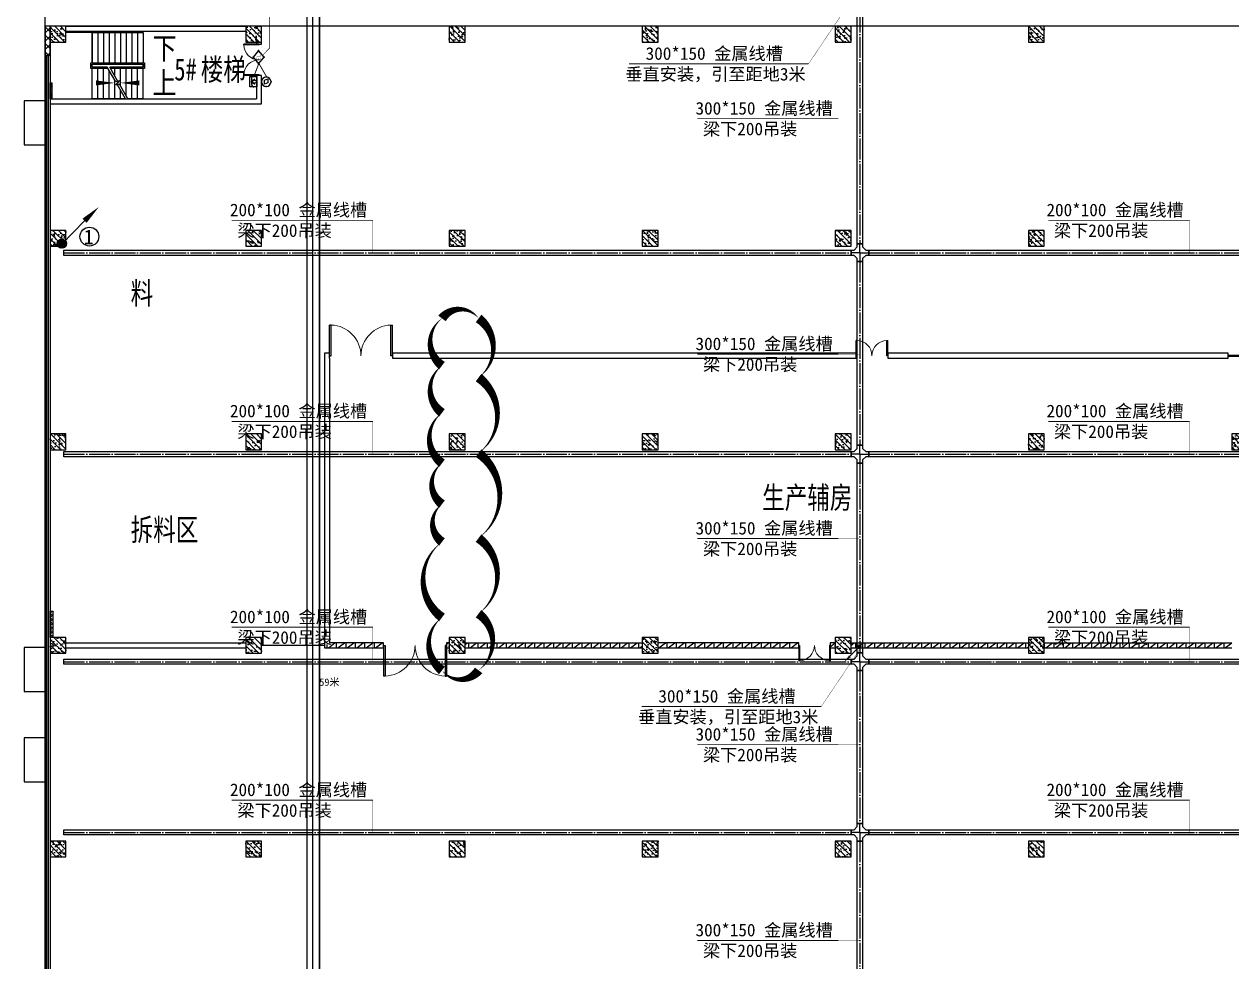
# Model space of a CAD drawing. Header units: millimetres. Extents: x -633009578 to 5705885, y -633235091 to 2571734.
# Drawn here: x 4038080 to 4095645, y 2083356 to 2128035 of the extents above; entities that cross this region are included whole.
import ezdxf
from ezdxf.enums import TextEntityAlignment as Align

# ---------------------------------------------------------------- set-up
doc = ezdxf.new("R2010")
doc.units = ezdxf.units.MM
doc.header["$LTSCALE"] = 1000
doc.header["$MEASUREMENT"] = 0
doc.linetypes.add('DASH', pattern=[0.35, 0.25, -0.1])
doc.linetypes.add('DOTE', pattern=[2.4200000000000004, 2, -0.2, 0.02, -0.2])
doc.layers.get('0').update_dxf_attribs({"color": 9})
for name, color, linetype in [('000000000000电气', 7, 'Continuous'), ('A-COLUM(柱)', 255, 'Continuous'), ('A-DOOR(门）', 4, 'Continuous'), ('A-F-AREA(计算)', 5, 'Continuous'), ('A-FLOR(看线)', 8, 'Continuous'), ('A-HATH(填充)', 8, 'Continuous'), ('A-STAR(楼梯)', 51, 'Continuous'), ('A-TEXT(房间)', 243, 'Continuous'), ('A-WALL(墙)', 255, 'Continuous'), ('A-WINDOW（窗）', 4, 'Continuous'), ('DIM_MODI', 6, 'Continuous'), ('DIM_SYMB', 3, 'Continuous'), ('PUB_TEXT', 7, 'Continuous'), ('WALL', 9, 'Continuous'), ('电-弱电平面-箭头', 3, 'Continuous'), ('电-强电平面-线缆', 3, 'Continuous'), ('电-桥架', 4, 'Continuous'), ('设备-安防', 3, 'Continuous'), ('设备-箱柜', 3, 'Continuous')]:
    doc.layers.add(name, color=color, linetype=linetype)
doc.styles.add('_TCH', font='simhei.ttf', dxfattribs={"width": 0.75, "bigfont": 'hztxt.shx'})
doc.styles.add('_TCH_DIM', font='simhei.ttf', dxfattribs={"width": 0.8, "bigfont": 'hztxt.shx'})
doc.styles.add('_TEL_DIM', font='simhei.ttf', dxfattribs={"height": 3.5, "bigfont": 'HZTXT'})
doc.styles.add('ELEC-DIM', font='simhei.ttf')
doc.styles.add('IDQSTYLE', font='simhei.ttf', dxfattribs={"width": 0.707, "bigfont": 'hztxt.shx'})
doc.styles.add('宋', font='simhei.ttf', dxfattribs={"width": 0.8})
doc.styles.add('宋体', font='simhei.ttf')
pattern_1 = [(45, (1606921.475196055, 677964.29318137), (-100.0001016555733, 100.0001016555733), []), (135, (1606921.475196055, 677964.29318137), (-100.0001016555733, -100.0001016555733), [])]
pattern_2 = [(0, (1606821.475196055, 677964.29318137), (0, 350), []), (37.875, (1607221.475196055, 677964.29318137), (-169.61527734408, 218.0766567528281), []), (90, (1607221.475196055, 677964.29318137), (-450, 2.755455298081545e-14), [])]

# ---------------------------------------------------------------- blocks, each defined once
blk = doc.blocks.new('*X3')
at = {"color": 0, "linetype": 'Continuous'}
for p, q in [((192.587376364835, 446.7215535232801), (193.8713933576327, 448.0055705160779)), ((192.6509968705344, 446.3609099602676), (194.2320369206452, 447.9419500103785)), ((192.6864539319484, 447.2448951591055), (193.3480517218074, 447.9064929489645)), ((192.7889704286661, 446.0746194496875), (194.5183274312254, 447.8039764522467)), ((192.9823694457329, 445.8437543980423), (194.7491924828706, 447.61057743518)), ((193.2275231399996, 445.664644023597), (194.9283028573159, 447.3654237409133)), ((193.5311577474, 445.5440145622856), (195.0489323186273, 447.0617891335129)), ((193.9202347052458, 445.5088274514194), (195.0841194294935, 446.6727121756671)), ((194.6075199946775, 445.7718486721392), (194.8210982087737, 445.9854268862354))]:
    blk.add_line(p, q, dxfattribs=at)
blk = doc.blocks.new('HC001442')
at = {"color": 0, "linetype": 'Continuous'}
blk.add_line((2.614797267597169e-12, -0.0577611932696982), (-3.1054929004722, -3.232738715066034), dxfattribs=at)
blk.add_lwpolyline([(-3.1054929004722, -3.232738715066034, 0.8, 0, 0), (-5.057392361375946, -5.119309791709952, 0, 0, 0)], format="xyseb", dxfattribs=at)
blk.add_circle((0, 0), 0.625, dxfattribs=at)
at = {"color": 0, "linetype": 'Continuous', "xscale": 0.5, "yscale": 0.5, "zscale": 0.5}
blk.add_blockref('*X3', (-96.91845018383279, -223.3780232566237), dxfattribs=at)
at = {"color": 0, "style": 'IDQSTYLE', "width": 0.7}
blk.add_attdef('PSFHATT', (2.62500001, -5.119309791709952), '', height=2.5, dxfattribs=at)
blk = doc.blocks.new('*X130')
at = {"color": 0, "linetype": 'Continuous'}
for p, q in [((192.587376364835, 446.7215535232801), (193.8713933576327, 448.0055705160779)), ((192.6509968705344, 446.3609099602676), (194.2320369206452, 447.9419500103785)), ((192.6864539319484, 447.2448951591055), (193.3480517218074, 447.9064929489645)), ((192.7889704286661, 446.0746194496875), (194.5183274312254, 447.8039764522467)), ((192.9823694457329, 445.8437543980423), (194.7491924828706, 447.61057743518)), ((193.2275231399996, 445.664644023597), (194.9283028573159, 447.3654237409133)), ((193.5311577474, 445.5440145622856), (195.0489323186273, 447.0617891335129)), ((193.9202347052458, 445.5088274514194), (195.0841194294935, 446.6727121756671)), ((194.6075199946775, 445.7718486721392), (194.8210982087737, 445.9854268862354))]:
    blk.add_line(p, q, dxfattribs=at)
blk = doc.blocks.new('HC001441')
at = {"color": 0, "linetype": 'Continuous'}
blk.add_line((0, -0.05776119327242668), (3.105492900474815, 3.117216328523909), dxfattribs=at)
blk.add_lwpolyline([(3.105492900474815, 3.117216328523909, 0.8, 0, 0), (5.057392361378561, 5.003787405167827, 0, 0, 0)], format="xyseb", dxfattribs=at)
blk.add_circle((0, 0), 0.625, dxfattribs=at)
at = {"color": 0, "linetype": 'Continuous', "xscale": 0.5, "yscale": 0.5, "zscale": 0.5}
blk.add_blockref('*X130', (-96.91845018383279, -223.3780232566237), dxfattribs=at)
at = {"color": 0, "style": 'IDQSTYLE', "width": 0.7}
blk.add_attdef('PSFHATT', (7.057392361378561, -0.62500001), '', height=2.5, dxfattribs=at)
blk = doc.blocks.new('G$CF6649E20')
at = {"layer": '电-弱电平面-箭头', "color": 4}
blk.add_circle((1316.889421409462, 332.4712073528208), 448.9330526033001, dxfattribs=at)
at = {"layer": '电-弱电平面-箭头', "color": 4, "xscale": 350, "yscale": 350, "zscale": 350}
blk.add_blockref('HC001441', (0, 0), dxfattribs=at)
at = {"layer": '电-弱电平面-箭头', "color": 4, "style": '宋'}
blk.add_text('1', height=700, dxfattribs=at).set_placement((1046.360447603278, -30.60809063538909))
blk = doc.blocks.new('G$C989A74A2')
blk.add_blockref('G$CF6649E20', (264.5834476654418, -78270.39295796445))
blk = doc.blocks.new('$equip$00002496')
for p, q in [((-0.3257586027029902, -0.01245651182034635), (-0.3257586027029902, -0.04339440534022287)), ((-0.3257586027029902, -0.04339440534022287), (-0.2349881161644589, -0.04339440534022287)), ((-0.2349881161644589, -0.07433229886373738), (-0.2349881161644589, -0.01245651182034635)), ((0.2318991003703559, -0.04339041039929725), (0.3257586027029902, -0.04343435477494495)), ((0.2318995781242847, -0.07433229886373738), (0.2318995781242847, -0.01245651182034635)), ((0.3257586027029902, -0.01245651182034635), (0.3257586027029902, -0.04339440534022287))]:
    blk.add_line(p, q)
at = {"const_width": 0.04}
for points in [[(-0.3257569673587568, -0.01199135613933322), (-0.3257586027029902, -0.04339440534022287), (-0.2655665311758639, -0.04339440534022287)], [(-0.3257586027029902, -0.01209546335303457), (-0.3254450895765331, 0.007862924336222932), (-0.3246427298145136, 0.02099261244438821), (-0.3230396698054392, 0.03683146784896962), (-0.3200834360468434, 0.05640672732988605), (-0.3158846532169264, 0.07655434396292549), (-0.3114238906564424, 0.0934556857937423), (-0.3053167008911259, 0.1125148900100612), (-0.2961030303267762, 0.1360363546918961), (-0.2870512925146613, 0.1553192011742794), (-0.2776002755272202, 0.1727327617008996), (-0.2650090074748732, 0.1928330976625148), (-0.2480697203573072, 0.2158072831662139), (-0.2307201034273021, 0.2357486963155679), (-0.2183433735772269, 0.2482254943279258), (-0.2048552286432823, 0.2604362391903123), (-0.1911825684801443, 0.2715267914645665), (-0.1736025161517318, 0.2841171126310655), (-0.1547964517085347, 0.2957489191248897), (-0.1366549688245868, 0.3053642205159122), (-0.1125469685212011, 0.3159432491156622), (-0.09099250963481609, 0.3234552737812919), (-0.07185881528130267, 0.3286887830108753), (-0.0476470465073362, 0.3334767393171205), (-0.03344249982910696, 0.3353641694484395), (-0.01254353142576292, 0.33693107711224), (0.006284847928327508, 0.3371227143543365), (0.02112160998512991, 0.3364609976488282), (0.03364834297099151, 0.3353416012541857), (0.04427512355323415, 0.3339856622114894), (0.0514455190859735, 0.3328576949279523), (0.06296124946675263, 0.3306819992103556), (0.07295717955275904, 0.3284235992541653), (0.08476642325695138, 0.3253025975027413), (0.09841386118205264, 0.3210671038432338), (0.1073930458223913, 0.3179007922954042), (0.1189192084857496, 0.3133782735822024), (0.1273616340185981, 0.309727315147029), (0.1385068310191855, 0.3044504504359793), (0.1500006543647032, 0.2984373588406015), (0.1638636618590681, 0.2903635228794883), (0.1733825990086189, 0.2842636587374727), (0.1825355213950388, 0.2779405411420157), (0.1897162082022987, 0.2726458121323958), (0.1961934307328193, 0.2676024858810706), (0.2032832070399309, 0.2617741676658625), (0.2108134823647561, 0.2552078580083617), (0.217798692494398, 0.2487452608329477), (0.228148777372553, 0.2384502620334388), (0.2384204440459143, 0.2272843058126455), (0.2434306646027835, 0.2214536424435209), (0.2496786895935657, 0.2137899235021905), (0.2547404104698217, 0.2072320931656577), (0.2611980655201478, 0.1983612801268464), (0.2680283635418164, 0.1882836692966521), (0.2770073256251635, 0.1737512327563309), (0.2837973800196778, 0.1615835285520006), (0.2918694003747078, 0.1454322725621751), (0.2969779347913573, 0.1339993972869706), (0.3002692127192859, 0.126001952077786), (0.3046930583077483, 0.1142746343793988), (0.3092767016933067, 0.1005832550908963), (0.3129390048998175, 0.08807579556378187), (0.3161395389179233, 0.07547706223704154), (0.3186645603709621, 0.06388206950578024), (0.3211643142713001, 0.0500421286051278), (0.3228813630266814, 0.03809697220276576), (0.3240568224427989, 0.02762096420337912), (0.324859512373223, 0.01811108543552109), (0.3254132453730563, 0.00858592767326627), (0.3257090797560522, -0.00049248671712121), (0.3257832243107259, -0.007853463819628814), (0.3257586027029902, -0.01597356299680541)], [(0.2318995781242847, -0.04343435477494495), (0.3257586027029902, -0.04343435477494495), (0.3257689946476603, -0.01254634189172066)]]:
    blk.add_lwpolyline(points, dxfattribs=at)
blk.add_lwpolyline([(-0.2349881161644589, -0.04339440534022287), (-0.234988116149907, -0.07433229886373738, 0.0182959325663468), (-0.2341963414801285, -0.09596305228842539, 0.02057100331636309), (-0.2314330486115068, -0.1200309692394512, 0.01615663239953969), (-0.2279163057246478, -0.1385404972170363, 0.01693810384346652), (-0.2229987668251852, -0.1574872628661979, 0.01329564042987737), (-0.2183254288102034, -0.1718583239271538, 0.01774370437729911), (-0.2109808493987657, -0.190436463271908, 0.01810240356969195), (-0.202383055788232, -0.2083190727098554, 0.02333614132905712), (-0.1896684531238861, -0.229968408079003, 0.02044170027676835), (-0.1774249378067907, -0.2471703877454274, 0.01989766451918913), (-0.1643957158521516, -0.2626632182400499, 0.02937469172712198), (-0.1439065932936501, -0.2826519741392985, 0.02046687747088341), (-0.1288843219663249, -0.2946362194343237, 0.01994697534980988), (-0.1136344562692102, -0.3049034932155337, 0.02634036321689085), (-0.09301181325281505, -0.3161697710966109, 0.02276514568385508), (-0.07478138820442837, -0.3239164370424987, 0.02206410967143575), (-0.05684026748349424, -0.3297063967147551, 0.0175610551311905), (-0.04245622256712522, -0.3331187941075768, 0.01884926235006773), (-0.02688140393001959, -0.3356341081016581, 0.02667427645081797), (-0.004813117921003141, -0.3371611547772773, 0.02406458763464014), (0.01513338900986128, -0.3365152710211987, 0.01749181383793592), (0.02959480640129186, -0.334837958071148, 0.02217984979833747), (0.04783707972092088, -0.3312386844263528, 0.01670575936897621), (0.06151090867933817, -0.3274165873117454, 0.0217722080425489), (0.0790706878178753, -0.3210165422860882, 0.03374751034879078), (0.1057169104751665, -0.3077975864252949, 0.02730692637543976), (0.1266723583685234, -0.2939906737810816, 0.03748691983271558), (0.1535541368793929, -0.2707855348744488, 0.02366876899911156), (0.1697097239521099, -0.2529639476961165, 0.02463610663642848), (0.1846068157610716, -0.2329478090214252, 0.02205649491069121), (0.1970839504210744, -0.2124338016146794, 0.01935462041009298), (0.206340296252165, -0.1939205355338345, 0.01688452340010287), (0.2137288127123611, -0.1760053912075819, 0.01966230157732925), (0.2205645790236304, -0.1552443572727498, 0.01731440631145223), (0.2255364213342546, -0.135285412416124, 0.01765737348860424), (0.2290203964221291, -0.1154880664689699, 0.01633418443731503), (0.2311199677496916, -0.09579652929824078, 0.01862757118903319), (0.2318995781388367, -0.07433229886373738, -0.000472708372486724), (0.2318995781242847, -0.05279222321769339, 0.0004727079955161621), (0.2318995781242847, -0.03244852855277713, -0.0004727079955161849), (0.2318995781242847, -0.01245341187313898, 0.0193493677842396), (0.2310570476547582, 0.009855565578618553, 0.01770133877692018), (0.2286674682109151, 0.03113219686929369, 0.0176091688965659), (0.2250366548687452, 0.05081065330523415, 0.01973381331635689), (0.2191032464616001, 0.07337515754625201, 0.01545712335130221), (0.2136441482725786, 0.08944355720814201, 0.01638136793352114), (0.2064366456615971, 0.1069191381830024, 0.01889577194154605), (0.1974724603933282, 0.124934014853352, 0.01460926708694749), (0.1893017992697423, 0.1389198372235114, 0.01834707667655943), (0.1788048267626436, 0.154441256672726, 0.01802701254956099), (0.1670945117075462, 0.16930223901727, 0.01918510430489061), (0.1545159021334257, 0.1830286705735489, 0.02609018841368346), (0.1355203122220701, 0.2003201775660273, 0.02726780140366601), (0.1154953059740365, 0.2149753960547969, 0.02826022181265756), (0.09302354548708536, 0.2278643579738855, 0.01768013504660025), (0.07947741153475363, 0.2340587330181734, 0.02983831462154809), (0.05467275061528198, 0.242662508819194, 0.03688840652984774), (0.02498369276872836, 0.248695417874842, 0.03132680170442304), (-0.00154426900553517, 0.2503981151239714, 0.02152297382195137), (-0.01876981760142371, 0.249681544064515, 0.02781603352576516), (-0.04232023857184686, 0.2463571927401063, 0.02781924796867374), (-0.06450405267241877, 0.2406578850968799, 0.01792787672923883), (-0.07963114288577344, 0.2352566086992738, 0.0262865457487697), (-0.09992356615839526, 0.2259165745053906, 0.02119287732084118), (-0.11706115740526, 0.2159602789688506, 0.0171568808815843), (-0.1294802093179896, 0.207409261194698, 0.02416187819285423), (-0.1477007803769084, 0.1925049077508447, 0.02878934091920857), (-0.167043774476042, 0.1729245897222427, 0.01847703741819992), (-0.1794630369258812, 0.1577163090223621, 0.0213830109619632), (-0.1916570924367988, 0.1400851354956103, 0.01760758065260107), (-0.2016330892802216, 0.1229453873020248, 0.01681983214104903), (-0.2093724703590851, 0.1072558663363452, 0.01906551868470904), (-0.2177670299279271, 0.08662868678948143, 0.01663457793315364), (-0.2233549865341047, 0.06948587926308392, 0.01199850358657596), (-0.227126173209399, 0.05518552293506218, 0.01921348092443342), (-0.2312853431794792, 0.03417440378689207, 0.0129120010522256), (-0.2334025729942368, 0.01812716938002268, 0.01673519548586339), (-0.2347496548027266, -0.0005786718757008202, 0.009174826161293947), (-0.2349881161644589, -0.01245651182034635, 0.0008621608417457901), (-0.2349881161644589, -0.04339440534022287), (-0.2961449461872689, -0.04339440534022287, 56.79143426085979)], format="xyb", dxfattribs=at)
for centre, major_axis, ratio, start_param, end_param in [((0, -0.007853463819628814), (-5.946726671962764e-16, 0.3450403896201966), 0.944188663444044, 4.700094459124145, 7.866276155235024), ((-0.00154426900553517, -0.01245651181670837), (0, 0.2628546269403538), 0.8881100928804517, 4.71238898038469, 7.853981633974483), ((-0.00154426900553517, -0.07433229886373738), (0, -0.2628546269403538), 0.8881100928804517, 4.71238898038469, 7.853981633974483)]:
    blk.add_ellipse(centre, major_axis=major_axis, ratio=ratio, start_param=start_param, end_param=end_param)
for p in [(0, 0.3371869258007791), (-0.3257586027029902, -0.04339440534022287), (0, -0.3371811744327715), (0.3256694684678223, -0.04536965262741433)]:
    blk.add_point(p)
at = {"color": 7, "style": '_TEL_DIM', "flags": 1}
blk.add_attdef('A', text='', height=2e-05, dxfattribs=at).set_placement((0, 0), align=Align.MIDDLE_CENTER)
blk = doc.blocks.new('$equip$00002617')
for p, q in [((0.6250151190488396, 0.4150200000058248), (-0.6249848809511604, 0.4150200000058248)), ((-0.6249848809511604, 0.4150200000058248), (-0.6249848809511604, -0.4149799999959214)), ((-0.6249848809511604, 0.2150200000050972), (0.3250151190459292, 0.2150200000050972)), ((0.3250151190459292, 0.2150200000050972), (0.6250151190488396, 0.07502000000567932)), ((0.6250151190488396, -0.4149799999959214), (0.6250151190488396, 0.4150200000058248)), ((-0.6249848809511604, -0.4149799999959214), (0.6250151190488396, -0.4149799999959214))]:
    blk.add_line(p, q)
at = {"linetype": 'Continuous', "const_width": 0.04}
blk.add_lwpolyline([(-0.6249848809511604, 0.4150200000058248), (0.6250151190488396, 0.4150200000058248), (0.6250151190488396, -0.4149799999959214), (-0.6249848809511604, -0.4149799999959214)], close=True, dxfattribs=at)
at = {"color": 1}
for p in [(-0.6249848809511604, 2.000000495172571e-05), (1.51190488395514e-05, 0.4150200000058248), (0.6250151190488396, 2.000000495172571e-05), (0.01750438004455646, -0.4149799999959214)]:
    blk.add_point(p, dxfattribs=at)
at = {"color": 7, "style": '_TEL_DIM', "flags": 1}
blk.add_attdef('A', text='', height=2.5e-05, dxfattribs=at).set_placement((0, 0), align=Align.MIDDLE_CENTER)
blk = doc.blocks.new('A$C40EF29F0')
for name, p, xscale, yscale, zscale in [('$equip$00002617', (257.9972608285025, 173.994528161973), 400, 400, 400), ('$equip$00002496', (256.1213830718771, 133.3334205766732), 315, 315, 315)]:
    blk.add_blockref(name, p, dxfattribs=dict(xscale=xscale, yscale=yscale, zscale=zscale))
blk = doc.blocks.new('$equip$00002620')
for p, q in [((-0.1058179566880426, 0.1152844922435179), (-0.1858179566897888, -0.1047155077576463)), ((0.1624100250937772, 0.1152844922435179), (-0.1058179566880426, 0.1152844922435179)), ((0.08241002509203099, -0.1047155077576463), (0.1624100250937772, 0.1152844922435179)), ((-0.1858179566897888, -0.1047155077576463), (0.08241002509203099, -0.1047155077576463))]:
    blk.add_line(p, q)
at = {"const_width": 0.04}
blk.add_lwpolyline([(-0.2999925000021904, 9.999999747378752e-06, 1), (0.3000075000036304, 9.999999747378752e-06, 0.9999999999999999), (-0.2999925000021904, 9.999999747378752e-06, 1)], format="xyb", dxfattribs=at)
blk.add_circle((7.500000720028765e-06, 9.999999747378752e-06), 0.3000000000001062)
at = {"color": 1}
for p in [(-0.2999924999985524, 9.999999747378752e-06), (7.500000720028765e-06, 0.3000099999990198), (0.3000075000036304, 9.999999747378752e-06), (7.500000720028765e-06, -0.299989999999525)]:
    blk.add_point(p, dxfattribs=at)
at = {"color": 7, "style": '_TEL_DIM', "flags": 1}
blk.add_attdef('A', text='', height=2.5e-05, dxfattribs=at).set_placement((0, 0), align=Align.MIDDLE_CENTER)
blk = doc.blocks.new('$equip$00002474')
for p, q in [((-0.519992380955955, 1.000000338535756e-05), (7.619048119522631e-06, 0.4400100000020757)), ((7.619048119522631e-06, -0.4399899999989429), (-0.519992380955955, 1.000000338535756e-05)), ((7.619048119522631e-06, 0.4400100000020757), (0.5200076190521941, 1.000000338535756e-05)), ((0.5200076190521941, 1.000000338535756e-05), (7.619048119522631e-06, -0.4399899999989429))]:
    blk.add_line(p, q)
at = {"const_width": 0.04}
blk.add_lwpolyline([(7.619048119522631e-06, 0.4400100000020757), (-0.519992380955955, 1.000000338535756e-05), (7.619048119522631e-06, -0.4399899999989429), (0.5200076190521941, 1.000000338535756e-05), (7.619048119522631e-06, 0.4400100000020757), (-0.519992380955955, 1.000000338535756e-05)], dxfattribs=at)
for p in [(-0.519992380955955, 1.000000338535756e-05), (7.619048119522631e-06, 0.4400100000020757), (0.5200076190521941, 1.000000338535756e-05), (7.619048119522631e-06, -0.4399899999989429)]:
    blk.add_point(p)
at = {"color": 7, "style": '_TEL_DIM'}
blk.add_attdef('$TEXT$', text='', height=0.3, dxfattribs=at).set_placement((0.02805548798642121, 0.01213281898526475), align=Align.MIDDLE_CENTER)
at = {"color": 7, "style": '_TEL_DIM', "flags": 1}
blk.add_attdef('A', text='', height=2e-05, dxfattribs=at).set_placement((0, 0), align=Align.MIDDLE_CENTER)
blk = doc.blocks.new('$DorLib2D$00000002')
for p, q in [((-0.5, -5.684341886080802e-17), (-0.5000000000000007, 0.4875)), ((-0.4750000000000007, 0.4875), (-0.5000000000000007, 0.4875)), ((-0.475, -2.842170943040401e-17), (-0.4750000000000007, 0.4875)), ((0.475, -2.842170943040401e-17), (0.4750000000000007, 0.4875)), ((0.4750000000000007, 0.4875), (0.5000000000000007, 0.4875)), ((0.5, -5.684341886080802e-17), (0.5000000000000007, 0.4875)), ((-0.5, -5.684341886080802e-17), (-0.475, -2.842170943040401e-17)), ((0.5, -5.684341886080802e-17), (0.475, -2.842170943040401e-17))]:
    blk.add_line(p, q)
at = {"lineweight": 13}
for centre, start, end in [((-0.4875, -4.263256414560601e-17), 0, 88.53071641864632), ((0.4875, -4.263256414560601e-17), 91.4692835813537, 180)]:
    blk.add_arc(centre, 0.4875, start, end, dxfattribs=at)
blk = doc.blocks.new('$DorLib2D$00000213')
at = {"color": 0, "linetype": 'DASH', "const_width": 0.02}
blk.add_lwpolyline([(0.5, 3.552713678800501e-15), (-0.5, 3.552713678800501e-15)], dxfattribs=at)
blk = doc.blocks.new('$TCHSYS$WIN2D')
for p, q in [((-0.5, 0.5), (0.5, 0.5)), ((-0.5, 0.5), (-0.4999999999999999, -0.5)), ((0.5, 0.5), (0.4999999999999998, -0.5)), ((0.5, 0.1666666666666666), (-0.5, 0.1666666666666666)), ((0.5, -0.1666666666666667), (-0.5, -0.1666666666666667)), ((-0.4999999999999999, -0.5), (0.5, -0.5))]:
    blk.add_line(p, q)
blk = doc.blocks.new('_FZH')
h = blk.add_hatch()
h.set_pattern_fill('钢筋混凝土', color=256, scale=0.1, style=0)
h.set_pattern_definition([(45, (0, 0), (-0.1767766952966369, 0.1767766952966369), []), (50, (0, 0), (0.7172601826007535, -0.06275213498259512), [0.07500000000000001, -0.8250000000000001]), (355, (0, 0), (-0.138751333613, 0.7521921337000119), [0.06, -0.66]), (100.4514, (0.05977168000000001, -0.00522934), (0.5785093817140216, 0.6894395420609536), [0.06374019, -0.701142112]), (46.1842, (0, 0.2), (1.067241048625645, -0.1655190143290181), [0.1125, -1.2375]), (96.6356, (0.088936745, 0.186206693), (0.9346627055487033, 0.9741178709004418), [0.095610288, -1.051713]), (351.1842, (0, 0.2), (0.9346619451336272, 0.9741186009253247), [0.09000000000000001, -0.9900000000000001]), (21, (0.1, 0.15), (0.5969070521184617, -0.4026188906653388), [0.07500000000000001, -0.8250000000000001]), (326, (0.1, 0.15), (0.2433153319215824, 0.7251500450468529), [0.06, -0.66]), (71.4514, (0.149742233, 0.116448394), (0.84022262858149, 0.3225304967099524), [0.06374019, -0.701142112]), (37.50000000000001, (0, 0), (0.01215985531729062, 0.3328938538313115), [0, -0.652, 0, -0.67, 0, -0.6625000000000001]), (7.499999999999999, (0, 0), (0.2630695374421486, 0.3944117118823603), [0, -0.382, 0, -0.637, 0, -0.2525]), (-32.5, (-0.223, 0), (0.533822436172409, -0.02255487173437976), [0, -0.25, 0, -0.78, 0, -1.035]), (-42.5, (-0.323, 0), (0.5831861693423862, 0.1001049823323177), [0, -0.325, 0, -0.518, 0, -0.735])])
h.paths.add_polyline_path([(-0.5, -0.5), (0.5, -0.5), (0.5, 0.5), (-0.5, 0.5)])
blk.add_lwpolyline([(-0.5, -0.5), (0.5, -0.5), (0.5, 0.5), (-0.5, 0.5)], close=True)

msp = doc.modelspace()

# ---------------------------------------------------------------- hatches: boundary and pattern name
at = {"layer": 'A-HATH(填充)'}
h = msp.add_hatch(dxfattribs=at)
h.set_pattern_fill('多孔材料', color=256, scale=100, style=0)
h.set_pattern_definition([(45, (1607021.475196055, 677964.29318137), (-200.0002033111466, 200.0002033111467), []), (135, (1607021.475196055, 677964.29318137), (-200.0002033111467, -200.0002033111466), [])])
h.paths.add_polyline_path([(4039079.99403178, 2127934.629172626), (4039079.99403178, 2126534.629172784), (4039319.994031779, 2126534.629172784), (4039319.99403178, 2127934.629172626)])
h = msp.add_hatch(dxfattribs=at)
h.set_pattern_fill('多孔材料', color=256, scale=50, style=0)
h.set_pattern_definition(pattern_1)
h.paths.add_polyline_path([(4039419.994032023, 2124484.629172558), (4039419.994031994, 2125244.629169932), (4039319.994031994, 2125244.629169928), (4039319.994032023, 2124484.629172554)])
h = msp.add_hatch(dxfattribs=at)
h.set_pattern_fill('多孔材料', color=256, scale=50, style=0)
h.set_pattern_definition(pattern_1)
h.paths.add_polyline_path([(4039469.99403178, 2098809.629172626), (4039469.99403178, 2100059.629172626), (4039319.99403178, 2100059.629172626), (4039319.99403178, 2098809.629172626)])
h = msp.add_hatch(dxfattribs=at)
h.set_pattern_fill('空心砖', color=256, scale=100, style=0)
h.set_pattern_definition(pattern_2)
h.paths.add_polyline_path([(4052514.994031504, 2098314.629172626), (4055214.994032013, 2098314.629172597), (4055214.994032013, 2098554.629172602), (4052634.994031505, 2098554.629172586), (4052514.994031505, 2098474.629172641)])
h = msp.add_hatch(dxfattribs=at)
h.set_pattern_fill('空心砖', color=256, scale=100, style=0)
h.set_pattern_definition(pattern_2)
h.paths.add_polyline_path([(4058344.99403178, 2098314.629172605), (4058344.99403178, 2098554.629172623), (4058214.994032013, 2098554.629172621), (4058214.994032013, 2098314.629172597)])
h = msp.add_hatch(dxfattribs=at)
h.set_pattern_fill('空心砖', color=256, scale=100, style=0)
h.set_pattern_definition(pattern_2)
h.paths.add_polyline_path([(4067544.99403178, 2098314.629172626), (4067544.99403178, 2098554.629172626), (4059094.99403178, 2098554.629172626), (4059094.99403178, 2098314.629172626)])
h = msp.add_hatch(dxfattribs=at)
h.set_pattern_fill('空心砖', color=256, scale=100, style=0)
h.set_pattern_definition(pattern_2)
h.paths.add_polyline_path([(4068294.99403178, 2098554.629172626), (4068294.99403178, 2098314.629172626), (4074999.994032013, 2098314.629172634), (4074999.994032013, 2098554.629172634)])
h = msp.add_hatch(dxfattribs=at)
h.set_pattern_fill('空心砖', color=256, scale=100, style=0)
h.set_pattern_definition(pattern_2)
h.paths.add_polyline_path([(4076744.99403178, 2098314.629172631), (4076744.99403178, 2098554.629172631), (4076499.994032013, 2098554.629172634), (4076499.994032013, 2098314.629172634)])
h = msp.add_hatch(dxfattribs=at)
h.set_pattern_fill('空心砖', color=256, scale=100, style=0)
h.set_pattern_definition(pattern_2)
h.paths.add_polyline_path([(4085944.99403178, 2098314.629172626), (4085944.99403178, 2098554.629172626), (4077494.99403178, 2098554.629172626), (4077494.99403178, 2098314.629172626)])
h = msp.add_hatch(dxfattribs=at)
h.set_pattern_fill('空心砖', color=256, scale=100, style=0)
h.set_pattern_definition(pattern_2)
h.paths.add_polyline_path([(4095644.99403178, 2098314.629172626), (4095644.99403178, 2098554.629172626), (4086694.99403178, 2098554.629172626), (4086694.99403178, 2098314.629172626)])

# ---------------------------------------------------------------- linework, layer by layer
at = {"layer": '000000000000电气', "color": 1, "lineweight": 35}
for p, q in [((4052154.677816775, 2137893.672441802), (4052154.677816775, 2124550.479130806)), ((4052154.677816775, 2124550.479130806), (4052154.677817, 2112354.629172615)), ((4052154.677817, 2112354.629172615), (4052154.677817, 2087307.724144871)), ((4052154.677817, 2087307.724144871), (4052154.677817, 2067414.248684496))]:
    msp.add_line(p, q, dxfattribs=at)
at = {"layer": 'A-F-AREA(计算)'}
msp.add_lwpolyline([(4039079.994031782, 2196074.629172625), (4173359.994031782, 2196074.629172625), (4173359.994031782, 2059994.629172625), (4039079.994031782, 2059994.629172625)], close=True, dxfattribs=at)
at = {"layer": 'A-FLOR(看线)'}
for points in [[(4106119.994031763, 2127934.629173214), (4040069.99403178, 2127934.629173214)], [(4039079.994031789, 2124384.629171163), (4038079.994031789, 2124384.629171163), (4038079.994031789, 2122284.629171317), (4039079.994031782, 2122284.629171317)], [(4039079.994031789, 2098334.629172626), (4038079.994031789, 2098334.629172626), (4038079.994031789, 2096234.629172781), (4039079.994031782, 2096234.629172781)], [(4039079.994031789, 2094034.629172683), (4038079.994031789, 2094034.629172683), (4038079.994031789, 2091934.629172838), (4039079.994031782, 2091934.629172838)]]:
    msp.add_lwpolyline(points, dxfattribs=at)
at = {"layer": 'A-STAR(楼梯)'}
for p, q in [((4041319.994031828, 2127634.629172543), (4040069.994031342, 2127634.629172581)), ((4041319.994031828, 2127634.629172543), (4043749.994031828, 2127634.629172543)), ((4041319.994031828, 2127634.629172543), (4041319.994031993, 2126194.629172677)), ((4041319.994032157, 2126194.629172677), (4041319.994031828, 2127634.629172543)), ((4041589.994031828, 2127634.629172543), (4041589.994031667, 2126194.629172677)), ((4041859.994031828, 2127634.629172543), (4041859.994031667, 2126194.629172677)), ((4042129.994031828, 2127634.629172543), (4042129.994031993, 2126194.629172677)), ((4042399.994031828, 2127634.629172543), (4042399.994031667, 2126194.629172677)), ((4042669.994031828, 2127634.629172543), (4042669.994031667, 2126194.629172677)), ((4042939.994031828, 2127634.629172543), (4042939.994031993, 2126194.629172677)), ((4043209.994031828, 2127634.629172543), (4043209.994031667, 2126194.629172677)), ((4043479.994031828, 2127634.629172543), (4043479.994031667, 2126194.629172677)), ((4043749.994031828, 2127634.629172543), (4043749.994031993, 2126194.629172677)), ((4039319.994031776, 2127184.629172906), (4039319.994031828, 2124484.629172543)), ((4041259.994032086, 2125924.629172601), (4041259.994032086, 2126194.629172601)), ((4041259.994032086, 2126194.629172601), (4043809.994032086, 2126194.629172601)), ((4042078.887319238, 2125924.629172677), (4041259.994032086, 2125924.629172601)), ((4041319.994031828, 2126134.629172543), (4043749.994031828, 2126134.629172543)), ((4041319.99402976, 2125984.629172404), (4041319.99402976, 2126134.629172601)), ((4041319.99402976, 2126134.629172601), (4043749.994032086, 2126134.629172601)), ((4041319.99403193, 2125984.629172438), (4041319.994031961, 2126134.629172351)), ((4042044.246303197, 2125984.629172521), (4041319.994031828, 2125984.629172543)), ((4042044.246303245, 2125984.629172438), (4041319.99402976, 2125984.629172404)), ((4041319.994031828, 2124484.629172543), (4041319.994031993, 2125924.629172677)), ((4041319.994031828, 2124484.629172543), (4041319.994031931, 2125924.629172677)), ((4041589.994031828, 2124484.629172543), (4041589.994031993, 2125924.629172677)), ((4041859.994031828, 2124484.629172543), (4041859.994031667, 2125924.629172677)), ((4042450.053459116, 2125281.750559994), (4042044.246303199, 2125984.629172521)), ((4043749.994031828, 2125984.629172543), (4042159.716357111, 2125984.629172521)), ((4042550.053459179, 2125308.545479254), (4042159.716356782, 2125984.629172521)), ((4043749.994032086, 2125984.629172404), (4042159.716357158, 2125984.629172438)), ((4043809.994032086, 2125924.629172601), (4042194.35737318, 2125924.629172677)), ((4042399.994032211, 2125568.456031423), (4042399.994031993, 2125924.629172677)), ((4042669.99403177, 2125100.80231391), (4042669.994031667, 2125924.629172677)), ((4042939.994031714, 2124633.148595944), (4042939.994031993, 2125924.629172677)), ((4043209.994031828, 2124484.629172543), (4043209.994031993, 2125924.629172677)), ((4043479.994031828, 2124484.629172543), (4043479.994031667, 2125924.629172677)), ((4043749.994032086, 2126134.629172601), (4043749.994032086, 2125984.629172404)), ((4043749.994031828, 2125984.629172543), (4043749.994031828, 2126134.629172543)), ((4043749.994031828, 2124484.629172543), (4043749.994031993, 2125924.629172677)), ((4043809.994032086, 2126194.629172601), (4043809.994032086, 2125924.629172601)), ((4042129.994031828, 2124484.629172543), (4042129.994031927, 2125836.10974964)), ((4042399.994031828, 2124484.629172543), (4042399.994032188, 2125368.456030876)), ((4042630.453447288, 2125330.088588003), (4042450.053459116, 2125281.750559994)), ((4042457.561212921, 2125124.043646564), (4042630.453447288, 2125330.088588003)), ((4042629.912765568, 2125170.225103145), (4042457.561212921, 2125124.043646564)), ((4042910.271706616, 2124484.629172521), (4042529.912765468, 2125143.430183875)), ((4043025.741760653, 2124484.629172521), (4042629.912765568, 2125170.225103145)), ((4042669.994031828, 2124484.629172543), (4042669.994031793, 2124900.802313438)), ((4039319.994031828, 2124484.629172543), (4041319.994031828, 2124484.629172543)), ((4042910.271706667, 2124484.629172521), (4041319.994031828, 2124484.629172543)), ((4043749.994031828, 2124484.629172543), (4043025.741760804, 2124484.629172521))]:
    msp.add_line(p, q, dxfattribs=at)
at = {"layer": 'A-WALL(墙)'}
for p, q in [((4040069.99403178, 2127934.629172532), (4048644.994031342, 2127934.629172578)), ((4040069.99403178, 2127694.629172532), (4048644.994031342, 2127694.629172575)), ((4049154.994031885, 2127184.629172255), (4049154.994031777, 2127084.629173293)), ((4049154.994031777, 2127084.629173293), (4049394.994031849, 2127084.629173293)), ((4049394.994031849, 2127084.629173293), (4049394.994031799, 2127184.629172255)), ((4049394.994031849, 2125584.629172784), (4049154.994031777, 2125584.629172784)), ((4049154.994031777, 2125584.629172784), (4049154.994031861, 2124484.629172552)), ((4049394.994031863, 2124244.629172553), (4049394.994031849, 2125584.629172784)), ((4039319.994032023, 2124484.629172554), (4039319.994031994, 2125244.629169928)), ((4039319.994031994, 2125244.629169928), (4039419.994031994, 2125244.629169932)), ((4039419.994032023, 2124484.629172558), (4039419.994031994, 2125244.629169932)), ((4039319.994032023, 2124484.629172554), (4039419.994032023, 2124484.629172558)), ((4039319.994031779, 2124484.629172558), (4049154.994031861, 2124484.629172552)), ((4039319.994031779, 2124484.629172558), (4039319.994031779, 2124244.629172558)), ((4039319.994031779, 2124244.629172558), (4049394.994031863, 2124244.629172553)), ((4052634.994031504, 2112354.629172624), (4052394.994031504, 2112354.629172619)), ((4052394.994031504, 2112354.629172619), (4052394.994031504, 2098554.629172712)), ((4052634.994031504, 2112114.629172621), (4052634.994031504, 2112354.629172624)), ((4052634.994031504, 2112114.629172621), (4052634.994031505, 2098554.629172586)), ((4077739.994032013, 2112354.629172627), (4055634.994031504, 2112354.629172624)), ((4055634.994031504, 2112354.629172624), (4055634.994031504, 2112114.629172626)), ((4055634.994031504, 2112114.629172626), (4077739.994032013, 2112114.629172626)), ((4077739.994032013, 2112114.629172626), (4077739.994032013, 2112354.629172627)), ((4095469.994031504, 2112354.62917263), (4079239.994031504, 2112354.629172627)), ((4079239.994031504, 2112354.629172627), (4079239.994031505, 2112114.629172626)), ((4079239.994031505, 2112114.629172626), (4095469.994031505, 2112114.629172626)), ((4095469.994031505, 2112114.629172626), (4095469.994031504, 2112354.62917263)), ((4039319.99403178, 2098809.629172626), (4039319.99403178, 2100059.629172626)), ((4039319.99403178, 2100059.629172626), (4039469.99403178, 2100059.629172626)), ((4039469.99403178, 2098809.629172626), (4039469.99403178, 2100059.629172626)), ((4040069.99403178, 2098554.629172626), (4048644.994031993, 2098554.629172608)), ((4040069.99403178, 2098314.629172626), (4048644.994031993, 2098314.629172608)), ((4052394.994031504, 2098554.629172712), (4052394.994032013, 2098314.629172693)), ((4052394.994032013, 2098314.629172693), (4052514.994031504, 2098314.629172626)), ((4052514.994031504, 2098314.629172626), (4055214.994032013, 2098314.629172597)), ((4055214.994032013, 2098554.629172602), (4052634.994031505, 2098554.629172586)), ((4055214.994032013, 2098314.629172597), (4055214.994032013, 2098554.629172602)), ((4058344.994031993, 2098554.629172287), (4058214.994032013, 2098554.629172621)), ((4058214.994032013, 2098554.629172621), (4058214.994032013, 2098314.629172597)), ((4058214.994032013, 2098314.629172597), (4058344.994031993, 2098314.629173058)), ((4059094.994031342, 2098554.629172634), (4067544.994031993, 2098554.629172635)), ((4059094.994031342, 2098314.629172634), (4067544.994031993, 2098314.629172647)), ((4074999.994032013, 2098554.629172634), (4068294.994031342, 2098554.629172598)), ((4068294.994031342, 2098314.629172605), (4074999.994032013, 2098314.629172634)), ((4074999.994032013, 2098314.629172634), (4074999.994032013, 2098554.629172634)), ((4076744.994031341, 2098554.629172277), (4076499.994032013, 2098554.629172634)), ((4076499.994032013, 2098554.629172634), (4076499.994032013, 2098314.629172634)), ((4076499.994032013, 2098314.629172634), (4076744.994031341, 2098314.629172975)), ((4077494.994031993, 2098554.629172634), (4085944.994031342, 2098554.629172617)), ((4077494.994031993, 2098314.629172634), (4085944.994031342, 2098314.629172611)), ((4086694.994031993, 2098554.629172632), (4095644.994031342, 2098554.629172619)), ((4086694.994031993, 2098314.629172581), (4095644.994031342, 2098314.62917259))]:
    msp.add_line(p, q, dxfattribs=at)
at = {"layer": 'DIM_MODI'}
msp.add_lwpolyline([(4057995.40340877, 2114014.708734322, 0, 450, 0.5), (4057995.40340877, 2111764.708734322, 0, 450, 0.5), (4057995.40340877, 2109514.708734322, 0, 450, 0.5), (4057995.40340877, 2107114.708734322, 0, 450, 0.5), (4057995.40340877, 2105164.708734322, 0, 450, 0.5), (4057995.40340877, 2103364.708734322, 0, 450, 0.5), (4057995.40340877, 2099764.708734322, 0, 450, 0.5), (4057995.40340877, 2097245.046626119, 0, 450, 0.5), (4059740.422010961, 2097245.046626119, 0, 450, 0.5), (4059740.422010961, 2099945.046626119, 0, 450, 0.5), (4059740.422010961, 2103545.046626119, 0, 450, 0.5), (4059740.422010961, 2107595.046626119, 0, 450, 0.5), (4059740.422010961, 2111195.046626119, 0, 450, 0.5), (4059740.422010961, 2114014.708734322, 0, 450, 0.5)], format="xyseb", close=True, dxfattribs=at)
at = {"layer": 'DIM_SYMB'}
for points in [[(4043884.994031828, 2126884.629172543, 0, 0, 0), (4040319.994031828, 2126884.629172543, 0, 0, 0), (4040319.994031828, 2125234.629172543, 0, 0, 0), (4042399.994031828, 2125234.629172543, 0, 240.0000000000001, 0), (4041499.994031828, 2125234.629172543, 0, 0, 0)], [(4043884.994031828, 2125234.629172543, 0, 0, 0), (4042669.994031828, 2125234.629172543, 0, 240.0000000000001, 0), (4043569.994031828, 2125234.629172543, 0, 0, 0)]]:
    msp.add_lwpolyline(points, format="xyseb", dxfattribs=at)
at = {"layer": 'WALL'}
for p, q in [((4039079.99403178, 2127934.629172626), (4039079.99403178, 2126534.629172784)), ((4039319.99403178, 2127934.629172626), (4039079.99403178, 2127934.629172626)), ((4039319.994031779, 2126534.629172784), (4039319.99403178, 2127934.629172626)), ((4039079.99403178, 2126534.629172784), (4039319.994031779, 2126534.629172784))]:
    msp.add_line(p, q, dxfattribs=at)
at = {"layer": '电-强电平面-线缆', "color": 1, "linetype": 'Continuous'}
for points, const_width in [([(4049784, 2129064.395047395), (4049784, 2126898.5)], 30), ([(4049784, 2126898.5), (4049449.735072582, 2126556.737369108)], 30), ([(4049268.607680731, 2126164.261622875), (4049027.081608846, 2125543.222289337)], 45), ([(4049268.607680731, 2126164.261622875), (4049642.315100136, 2125517.135127468)], 45)]:
    msp.add_lwpolyline(points, dxfattribs=dict(at, const_width=const_width))
at = {"layer": '电-桥架', "color": 5, "linetype": 'DOTE', "ltscale": 0.5}
for p, q in [((4077918.574310558, 2128639.395047395), (4077918.574330654, 2117569.399305051)), ((4077918.574331425, 2117144.399305051), (4077918.574330654, 2117569.399305051)), ((4039964.00885416, 2117144.399305051), (4077493.574331425, 2117144.399305051)), ((4077918.574331425, 2117144.399305051), (4077493.574331425, 2117144.399305051)), ((4077918.574331425, 2117144.399305051), (4078343.574331425, 2117144.399305051)), ((4077918.574331425, 2117144.399305051), (4077918.574332197, 2116719.399305051)), ((4077918.574332197, 2116719.399305051), (4077918.574348078, 2107970.950060336)), ((4078343.574331425, 2117144.399305051), (4144914.061540333, 2117144.399305051)), ((4039964.00885416, 2107545.950060336), (4077493.574348849, 2107545.950060336)), ((4077918.574348849, 2107545.950060336), (4077493.574348849, 2107545.950060336)), ((4077918.574348849, 2107545.950060336), (4077918.574348078, 2107970.950060336)), ((4077918.574348849, 2107545.950060336), (4077918.574349621, 2107120.950060336)), ((4077918.574348849, 2107545.950060336), (4078343.574348849, 2107545.950060336)), ((4078343.574348849, 2107545.950060336), (4144914.061557953, 2107545.950060336)), ((4077918.574349621, 2107120.950060336), (4077918.574366026, 2098083.511338273)), ((4077918.574366798, 2097658.511338273), (4077918.574366026, 2098083.511338273)), ((4039964.00885416, 2097658.511338273), (4077493.574366798, 2097658.511338273)), ((4077918.574366798, 2097658.511338273), (4077493.574366798, 2097658.511338273)), ((4077918.574366798, 2097658.511338273), (4077918.574367569, 2097233.511338273)), ((4077918.574366798, 2097658.511338273), (4078343.574366798, 2097658.511338273)), ((4077918.574367569, 2097233.511338273), (4077918.574380791, 2089950.002463049)), ((4078343.574366798, 2097658.511338273), (4144914.061576104, 2097658.511338273)), ((4077918.574381563, 2089525.002463049), (4077918.574380791, 2089950.002463049)), ((4039964.00885416, 2089525.002463049), (4077493.574381563, 2089525.002463049)), ((4077918.574381563, 2089525.002463049), (4077493.574381563, 2089525.002463049)), ((4077918.574381563, 2089525.002463049), (4078343.574381563, 2089525.002463049)), ((4077918.574381563, 2089525.002463049), (4077918.574382334, 2089100.002463049)), ((4077918.574382334, 2089100.002463049), (4077918.574398773, 2080044.388302158)), ((4078343.574381563, 2089525.002463049), (4144914.061591035, 2089525.002463049))]:
    msp.add_line(p, q, dxfattribs=at)
at = {"layer": '电-桥架', "ltscale": 0.5}
for points in [[(4051820.788625817, 2137318.815420706), (4051820.788494053, 2063908.338486118), (4051570.788494053, 2063908.338486566), (4051570.788625817, 2137318.815421154)], [(4077793.574330654, 2117569.399304823), (4077793.574310558, 2128639.395047166), (4078043.574310558, 2128639.395047622), (4078043.574330654, 2117569.399305278)], [(4077493.574331426, 2117019.399305051), (4039964.008854161, 2117019.399305051), (4039964.00885416, 2117269.399305051), (4077493.574331425, 2117269.399305051)], [(4078343.574331427, 2117019.399305051), (4078193.574331427, 2117019.399305051), (4078043.574331925, 2116869.399305279), (4078043.574332197, 2116719.399305279), (4077793.574332197, 2116719.399304824), (4077793.574331925, 2116869.399304824), (4077643.574331426, 2117019.399305051), (4077493.574331426, 2117019.399305051), (4077493.574331425, 2117269.399305051), (4077643.574331425, 2117269.399305051), (4077793.574330926, 2117419.399304823), (4077793.574330654, 2117569.399304823), (4078043.574330654, 2117569.399305278), (4078043.574330926, 2117419.399305278), (4078193.574331425, 2117269.399305051), (4078343.574331425, 2117269.399305051)], [(4144914.061540334, 2117019.399305051), (4078343.574331426, 2117019.399305051), (4078343.574331425, 2117269.399305051), (4144914.061540333, 2117269.399305051)], [(4077793.574348078, 2107970.950060108), (4077793.574332197, 2116719.399304823), (4078043.574332197, 2116719.399305278), (4078043.574348078, 2107970.950060564)], [(4077493.57434885, 2107420.950060336), (4039964.008854161, 2107420.950060336), (4039964.00885416, 2107670.950060336), (4077493.574348849, 2107670.950060336)], [(4078343.57434885, 2107420.950060336), (4078193.57434885, 2107420.950060336), (4078043.574349348, 2107270.950060564), (4078043.574349621, 2107120.950060564), (4077793.574349621, 2107120.950060109), (4077793.574349348, 2107270.950060109), (4077643.57434885, 2107420.950060336), (4077493.57434885, 2107420.950060336), (4077493.574348848, 2107670.950060336), (4077643.574348848, 2107670.950060336), (4077793.57434835, 2107820.950060108), (4077793.574348078, 2107970.950060108), (4078043.574348078, 2107970.950060563), (4078043.57434835, 2107820.950060563), (4078193.574348849, 2107670.950060336), (4078343.574348849, 2107670.950060336)], [(4144914.061557954, 2107420.950060336), (4078343.57434885, 2107420.950060336), (4078343.574348849, 2107670.950060336), (4144914.061557953, 2107670.950060336)], [(4077793.574366026, 2098083.511338045), (4077793.574349621, 2107120.950060108), (4078043.574349621, 2107120.950060564), (4078043.574366026, 2098083.5113385)], [(4077493.574366799, 2097533.511338273), (4039964.008854161, 2097533.511338273), (4039964.00885416, 2097783.511338273), (4077493.574366798, 2097783.511338273)], [(4078343.574366799, 2097533.511338273), (4078193.574366799, 2097533.511338273), (4078043.574367297, 2097383.511338501), (4078043.57436757, 2097233.511338501), (4077793.57436757, 2097233.511338046), (4077793.574367297, 2097383.511338046), (4077643.574366799, 2097533.511338273), (4077493.574366799, 2097533.511338273), (4077493.574366797, 2097783.511338273), (4077643.574366797, 2097783.511338273), (4077793.574366299, 2097933.511338045), (4077793.574366027, 2098083.511338045), (4078043.574366027, 2098083.5113385), (4078043.574366299, 2097933.5113385), (4078193.574366798, 2097783.511338273), (4078343.574366798, 2097783.511338273)], [(4144914.061576105, 2097533.511338273), (4078343.574366799, 2097533.511338273), (4078343.574366798, 2097783.511338273), (4144914.061576104, 2097783.511338273)], [(4077793.574380791, 2089950.002462821), (4077793.574367569, 2097233.511338045), (4078043.574367569, 2097233.5113385), (4078043.574380791, 2089950.002463276)], [(4077493.574381564, 2089400.002463049), (4039964.008854161, 2089400.002463049), (4039964.00885416, 2089650.002463049), (4077493.574381563, 2089650.002463049)], [(4078343.574381564, 2089400.002463049), (4078193.574381564, 2089400.002463049), (4078043.574382063, 2089250.002463276), (4078043.574382335, 2089100.002463276), (4077793.574382335, 2089100.002462821), (4077793.574382063, 2089250.002462821), (4077643.574381564, 2089400.002463049), (4077493.574381564, 2089400.002463049), (4077493.574381562, 2089650.002463049), (4077643.574381562, 2089650.002463049), (4077793.574381064, 2089800.002462821), (4077793.574380792, 2089950.002462821), (4078043.574380792, 2089950.002463276), (4078043.574381064, 2089800.002463276), (4078193.574381563, 2089650.002463049), (4078343.574381563, 2089650.002463049)], [(4077793.574398773, 2080044.388301931), (4077793.574382334, 2089100.002462821), (4078043.574382334, 2089100.002463276), (4078043.574398773, 2080044.388302386)]]:
    msp.add_lwpolyline(points, close=True, dxfattribs=at)
msp.add_lwpolyline([(4144914.061591035, 2089400.002463049), (4078343.574381564, 2089400.002463049), (4078343.574381563, 2089650.002463049), (4144914.061591034, 2089650.002463049)], dxfattribs=at)
at = {"layer": '设备-箱柜', "color": 6}
for points in [[(4077399.312224289, 2129015.055802263, 15, 15, 0), (4075463.431443187, 2126141.671694694, 15, 15, 0), (4075463.431443187, 2126141.671694694, 45, 45, 0), (4066908.241298767, 2126141.671694694, 45, 45, 0)], [(4077868.571000663, 2123531.573864941, 15, 15, 0), (4076894.816785443, 2123531.573864941, 15, 15, 0), (4076894.816785443, 2123531.573864941, 45, 45, 0), (4070169.887095019, 2123531.573864941, 45, 45, 0)], [(4054703.254561677, 2117098.0797166, 15, 15, 0), (4054703.254561677, 2118688.366615403, 15, 15, 0), (4054703.254561677, 2118688.366615403, 45, 45, 0), (4047978.324871252, 2118688.366615403, 45, 45, 0)], [(4093622.745534987, 2117098.0797166, 15, 15, 0), (4093622.745534987, 2118688.366615403, 15, 15, 0), (4093622.745534987, 2118688.366615403, 45, 45, 0), (4086897.815844563, 2118688.366615403, 45, 45, 0)], [(4077868.571000663, 2112310.490588136, 15, 15, 0), (4076894.816785443, 2112310.490588136, 15, 15, 0), (4076894.816785443, 2112310.490588136, 45, 45, 0), (4070169.887095019, 2112310.490588136, 45, 45, 0)], [(4054703.254561677, 2107518.53610198, 15, 15, 0), (4054703.254561677, 2109108.823000783, 15, 15, 0), (4054703.254561677, 2109108.823000783, 45, 45, 0), (4047978.324871252, 2109108.823000783, 45, 45, 0)], [(4093622.745534987, 2107518.53610198, 15, 15, 0), (4093622.745534987, 2109108.823000783, 15, 15, 0), (4093622.745534987, 2109108.823000783, 45, 45, 0), (4086897.815844563, 2109108.823000783, 45, 45, 0)], [(4077868.571000663, 2103524.447708365, 15, 15, 0), (4076894.816785443, 2103524.447708365, 15, 15, 0), (4076894.816785443, 2103524.447708365, 45, 45, 0), (4070169.887095019, 2103524.447708365, 45, 45, 0)], [(4054703.254561677, 2097708.853301428, 15, 15, 0), (4054703.254561677, 2099299.14020023, 15, 15, 0), (4054703.254561677, 2099299.14020023, 45, 45, 0), (4047978.324871252, 2099299.14020023, 45, 45, 0)], [(4093622.745534987, 2097708.853301428, 15, 15, 0), (4093622.745534987, 2099299.14020023, 15, 15, 0), (4093622.745534987, 2099299.14020023, 45, 45, 0), (4086897.815844563, 2099299.14020023, 45, 45, 0)], [(4078005.597128656, 2098389.88295453, 15, 15, 0), (4076069.716347554, 2095516.498846961, 15, 15, 0), (4076069.716347554, 2095516.498846961, 45, 45, 0), (4067514.526203133, 2095516.498846961, 45, 45, 0)], [(4077868.571000663, 2093705.175775066, 15, 15, 0), (4076894.816785443, 2093705.175775066, 15, 15, 0), (4076894.816785443, 2093705.175775066, 45, 45, 0), (4070169.887095019, 2093705.175775066, 45, 45, 0)], [(4054703.254561677, 2089469.390988255, 15, 15, 0), (4054703.254561677, 2091059.677887058, 15, 15, 0), (4054703.254561677, 2091059.677887058, 45, 45, 0), (4047978.324871252, 2091059.677887058, 45, 45, 0)], [(4093622.745534987, 2089469.390988255, 15, 15, 0), (4093622.745534987, 2091059.677887058, 15, 15, 0), (4093622.745534987, 2091059.677887058, 45, 45, 0), (4086897.815844563, 2091059.677887058, 45, 45, 0)], [(4077868.571000663, 2084376.867438431, 15, 15, 0), (4076894.816785443, 2084376.867438431, 15, 15, 0), (4076894.816785443, 2084376.867438431, 45, 45, 0), (4070169.887095019, 2084376.867438431, 45, 45, 0)]]:
    msp.add_lwpolyline(points, format="xyseb", dxfattribs=at)

# ---------------------------------------------------------------- block references
msp.add_blockref('G$C989A74A2', (4039609, 2195847.852026015))
msp.add_blockref('G$C989A74A2', (4039609, 2195847.852026015))
at = {"layer": 'A-COLUM(柱)', "xscale": 750, "yscale": 750, "zscale": 750, "rotation": 270}
for p in [(4039694.99403178, 2127559.629172626), (4049019.99403178, 2127559.629172626), (4058719.99403178, 2127559.629172626), (4067919.99403178, 2127559.629172626), (4077119.99403178, 2127559.629172626), (4086319.99403178, 2127559.629172626), (4039694.99403178, 2117834.629172626), (4049019.99403178, 2117834.629172626), (4058719.99403178, 2117834.629172626), (4067919.99403178, 2117834.629172626), (4077119.99403178, 2117834.629172626), (4086319.99403178, 2117834.629172626), (4039694.99403178, 2108134.629172626), (4049019.99403178, 2108134.629172626), (4058719.99403178, 2108134.629172626), (4067919.99403178, 2108134.629172626), (4077119.99403178, 2108134.629172626), (4086319.99403178, 2108134.629172626), (4096019.99403178, 2108134.629172626), (4039694.99403178, 2098434.629172626), (4049019.99403178, 2098434.629172626), (4058719.99403178, 2098434.629172626), (4067919.99403178, 2098434.629172626), (4077119.99403178, 2098434.629172626), (4086319.99403178, 2098434.629172626), (4039694.99403178, 2088734.629172626), (4049019.99403178, 2088734.629172626), (4058719.99403178, 2088734.629172626), (4067919.99403178, 2088734.629172626), (4077119.99403178, 2088734.629172626), (4086319.99403178, 2088734.629172626)]:
    msp.add_blockref('_FZH', p, dxfattribs=at)
at = {"layer": 'A-DOOR(门）', "extrusion": (0, 0, -1), "xscale": 1500, "yscale": 1500, "zscale": 1500, "rotation": 270}
msp.add_blockref('$DorLib2D$00000002', (-4049274.994031836, 2126334.629173239), dxfattribs=at)
at = {"layer": 'A-DOOR(门）'}
for p, xscale, yscale, zscale in [((4054134.994031504, 2112234.629172626), 3000, 3000, 3000), ((4078489.994031942, 2112234.629172626), 1500, 1500, 1500)]:
    msp.add_blockref('$DorLib2D$00000002', p, dxfattribs=dict(at, xscale=xscale, yscale=yscale, zscale=zscale))
at = {"layer": 'A-DOOR(门）', "rotation": 180}
for name, p, xscale, yscale, zscale in [('$DorLib2D$00000213', (4098469.994031914, 2112234.629172626), -6000, 6000, 6000), ('$DorLib2D$00000002', (4056714.994031942, 2098434.629172626), -3000, 3000, 3000), ('$DorLib2D$00000002', (4075749.994031686, 2098434.629172626), -1500, 1500, 1500)]:
    msp.add_blockref(name, p, dxfattribs=dict(at, xscale=xscale, yscale=yscale, zscale=zscale))
at = {"layer": 'A-DOOR(门）', "extrusion": (0, 0, -1), "xscale": 3000, "yscale": 3000, "zscale": 3000}
msp.add_blockref('$DorLib2D$00000213', (-4050894.994031848, 2098434.629172626), dxfattribs=at)
at = {"layer": 'A-WINDOW（窗）', "xscale": 52000, "yscale": 240, "zscale": 52000, "rotation": 270}
msp.add_blockref('$TCHSYS$WIN2D', (4039199.99403178, 2100534.629172577), dxfattribs=at)
at = {"layer": '电-弱电平面-箭头', "color": 4, "xscale": 140, "yscale": 140, "zscale": 140}
msp.add_blockref('HC001442', (4077873.411962799, 2098366.50729953), dxfattribs=at)
at = {"layer": '设备-安防'}
ref = msp.add_blockref('$equip$00002474', (4049257.924882756, 2126467.533947022), dxfattribs=dict(at, xscale=-607.5, yscale=607.5, zscale=607.5, rotation=89.99999999999997))
ref.add_attrib('$TEXT$', 'EL', dxfattribs={"layer": '0', "color": 7, "height": 182.25, "rotation": 90, "style": '_TEL_DIM'}).set_placement((4049250.554195271, 2126450.49023822), align=Align.MIDDLE_CENTER)
at = {"layer": '设备-安防', "xscale": -1, "rotation": 89.99999999999997}
msp.add_blockref('A$C40EF29F0', (4049178.490878859, 2125551.225597785), dxfattribs=at)
at = {"layer": '设备-安防', "xscale": -750, "yscale": 750, "zscale": 750, "rotation": 89.99999999999997}
msp.add_blockref('$equip$00002620', (4049621.497749696, 2125293.106546143), dxfattribs=at)

# ---------------------------------------------------------------- texts
at = {"layer": '000000000000电气', "lineweight": 35, "style": '宋体'}
msp.add_text('59米', height=350, dxfattribs=at).set_placement((4052154.677817, 2096509.819996456))
at = {"layer": 'A-TEXT(房间)', "style": '_TCH', "width": 0.75}
for s, p in [('楼梯', (4046497.899951731, 2125351.0766172, 1714.166666666667)), ('5#', (4045237.899951731, 2125351.0766172, 1714.166666666667)), ('料', (4043156.363140235, 2114692.361589075)), ('生产辅房', (4073258.420153392, 2104952.164068998)), ('拆料区', (4043156.363140235, 2103422.360997315))]:
    msp.add_text(s, height=1050, dxfattribs=at).set_placement(p)
at = {"layer": 'PUB_TEXT', "style": '_TCH_DIM', "width": 0.8}
for s, p in [('下', (4044199.994031828, 2126359.629172543)), ('上', (4044199.994031828, 2124709.629172543))]:
    msp.add_text(s, height=1050, dxfattribs=at).set_placement(p)
at = {"layer": '设备-箱柜', "color": 6, "style": 'ELEC-DIM'}
for s, p in [('300*150 金属线槽', (4067704.337220543, 2126336.375599582)), ('垂直安装，引至距地3米', (4066737.104611052, 2125352.047412962)), ('300*150 金属线槽', (4070081.984841647, 2123726.277769828)), ('梁下200吊装', (4070436.599569316, 2122741.949583208)), ('200*100 金属线槽', (4047890.422617881, 2118883.07052029)), ('200*100 金属线槽', (4086809.913591191, 2118883.07052029)), ('梁下200吊装', (4048245.037345549, 2117898.74233367)), ('梁下200吊装', (4087164.52831886, 2117898.74233367)), ('300*150 金属线槽', (4070081.984841647, 2112505.194493023)), ('梁下200吊装', (4070436.599569316, 2111520.866306403)), ('200*100 金属线槽', (4047890.422617881, 2109303.52690567)), ('200*100 金属线槽', (4086809.913591191, 2109303.52690567)), ('梁下200吊装', (4048245.037345549, 2108319.19871905)), ('梁下200吊装', (4087164.52831886, 2108319.19871905)), ('300*150 金属线槽', (4070081.984841647, 2103719.151613253)), ('梁下200吊装', (4070436.599569316, 2102734.823426633)), ('200*100 金属线槽', (4047890.422617881, 2099493.844105118)), ('200*100 金属线槽', (4086809.913591191, 2099493.844105118)), ('梁下200吊装', (4048245.037345549, 2098509.515918498)), ('梁下200吊装', (4087164.52831886, 2098509.515918498)), ('300*150 金属线槽', (4068310.622124909, 2095711.202751849)), ('垂直安装，引至距地3米', (4067343.389515419, 2094726.874565229)), ('300*150 金属线槽', (4070081.984841647, 2093899.879679953)), ('梁下200吊装', (4070436.599569316, 2092915.551493333)), ('200*100 金属线槽', (4047890.422617881, 2091254.381791946)), ('200*100 金属线槽', (4086809.913591191, 2091254.381791946)), ('梁下200吊装', (4048245.037345549, 2090270.053605326)), ('梁下200吊装', (4087164.52831886, 2090270.053605326)), ('300*150 金属线槽', (4070081.984841647, 2084571.571343319)), ('梁下200吊装', (4070436.599569316, 2083587.243156699))]:
    msp.add_text(s, height=600, dxfattribs=at).set_placement(p)

doc.saveas('drawing.dxf')
